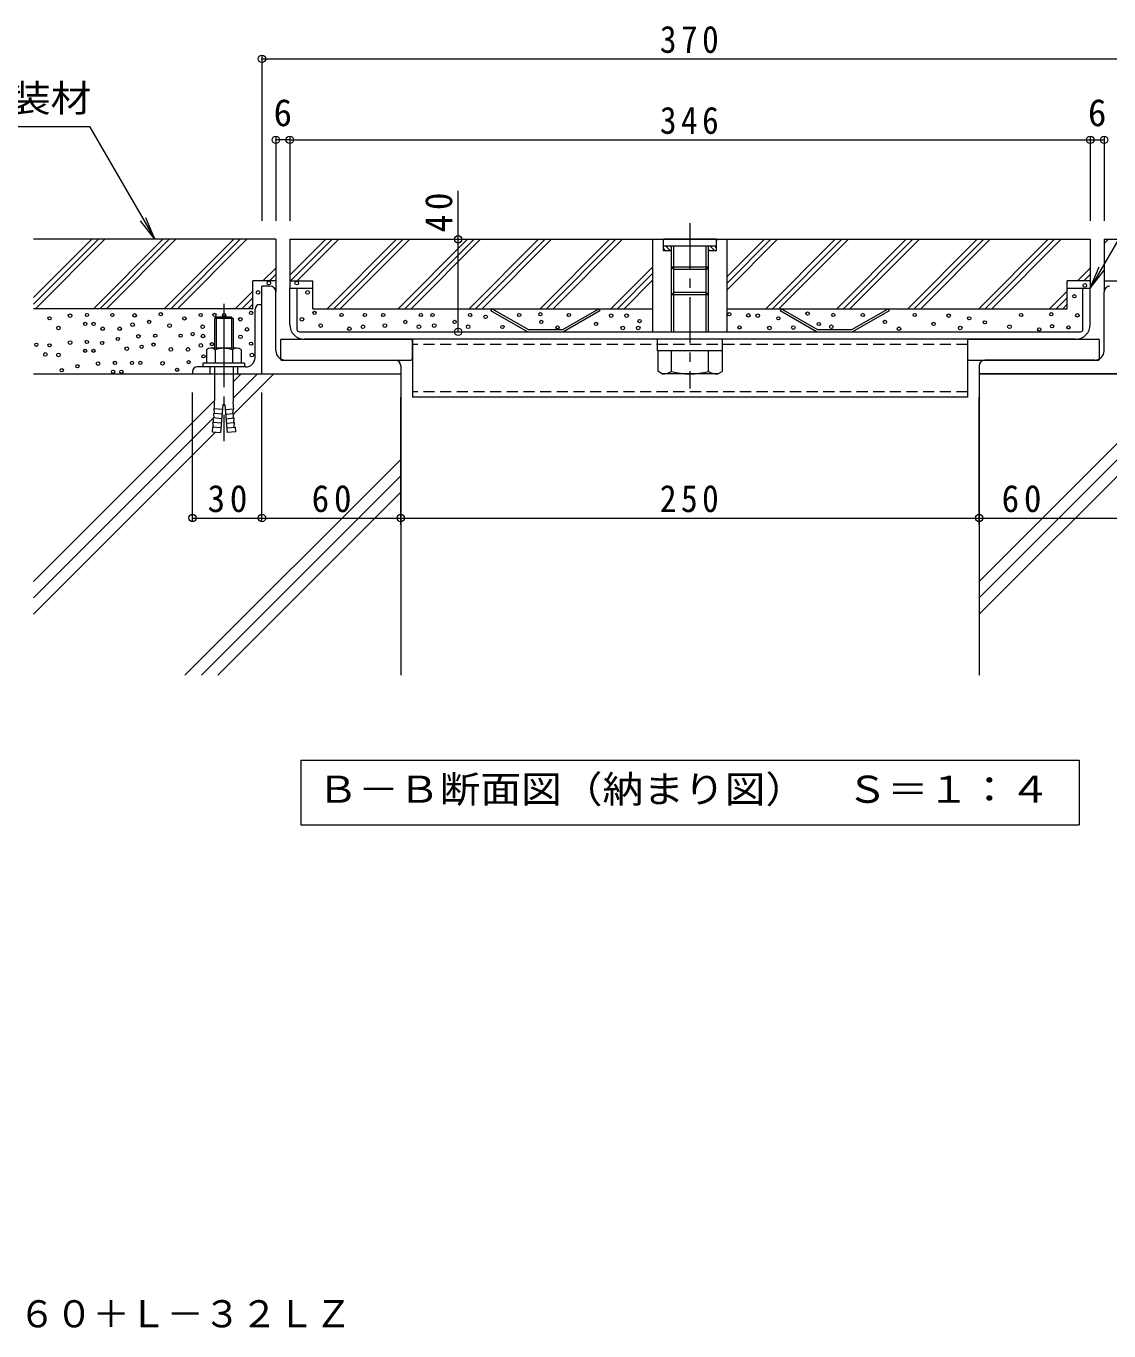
# Model space of a CAD drawing. Units: millimetres at full size, sheet at 1:4; some dimension numbers follow another scale. Extents: x -1026 to 1093, y -781 to 522.
# Drawn here: x 351 to 819, y -781 to -217 of the extents above; entities that cross this region are included whole.
import ezdxf
from ezdxf.enums import TextEntityAlignment as Align

# ---------------------------------------------------------------- set-up
doc = ezdxf.new("R2010")
doc.units = ezdxf.units.MM
doc.header["$LTSCALE"] = 4
doc.header["$PDMODE"] = 32
doc.header["$PDSIZE"] = 3.2
for name, pattern in [('CHAIN1', [8, 5, -1, 1, -1]), ('CHAIN2', [12, 9, -1, 1, -1]), ('DASHED1', [1.8, 1.2, -0.6])]:
    doc.linetypes.add(name, pattern=pattern)
for name, color, linetype, lineweight in [('4-0_通り芯', 7, 'Continuous', 18), ('4-1_躯体', 2, 'Continuous', 18), ('4-2_仕上', 3, 'Continuous', 18), ('4-3_寸法', 4, 'Continuous', 18), ('4-4_文字', 7, 'Continuous', 18), ('4-5_建具', 7, 'Continuous', 18), ('4-6_間仕切', 6, 'Continuous', 18), ('4-7_木断面', 5, 'Continuous', 9), ('4-8_ハッチ', 5, 'Continuous', 9), ('4-9_記号', 134, 'Continuous', 9), ('4-A_インテリア', 3, 'Continuous', 18), ('4-F_断熱材', 2, 'Continuous', 18)]:
    doc.layers.add(name, color=color, linetype=linetype, lineweight=lineweight)
doc.layers.add('F-5_F-5ﾚｲﾔ', color=2, linetype='Continuous')
doc.styles.add('ＭＳ ゴシック', font='')
doc.styles.get('ＭＳ ゴシック').set_extended_font_data('MS Gothic')

msp = doc.modelspace()

# ---------------------------------------------------------------- linework, layer by layer
at = {"layer": '4-0_通り芯'}
for p, q in [((451.177, -367.189), (440.657, -377.708)), ((444.106, -367.189), (440.657, -370.637)), ((458.268, -367.189), (440.967, -384.489)), ((763.157, -367.189), (763.157, -497.479)), ((763.157, -367.189), (921.899, -367.189)), ((432.657, -378.657), (354.415, -456.899)), ((432.502, -385.883), (354.415, -463.97)), ((835.37, -384.687), (763.157, -456.899)), ((433.098, -392.358), (354.415, -471.041)), ((834.876, -392.251), (763.157, -463.97)), ((841.708, -392.49), (763.157, -471.041)), ((513.157, -404.223), (419.901, -497.479)), ((513.157, -411.294), (426.972, -497.479)), ((513.157, -418.365), (434.043, -497.479))]:
    msp.add_line(p, q, dxfattribs=at)
msp.add_lwpolyline([(354.415, -367.189), (513.157, -367.189), (513.157, -497.479)], dxfattribs=at)
at = {"layer": '4-1_躯体'}
for p, q in [((567.888, -348.988), (552.069, -339.855)), ((552.569, -338.989), (552.082, -339.832)), ((568.156, -347.988), (552.569, -338.989)), ((583.158, -347.988), (598.746, -338.989)), ((599.246, -339.855), (583.426, -348.988)), ((598.746, -338.989), (599.246, -339.855)), ((692.888, -348.988), (677.069, -339.855)), ((677.569, -338.989), (677.082, -339.832)), ((693.156, -347.988), (677.569, -338.989)), ((724.246, -339.855), (708.426, -348.988)), ((723.746, -338.989), (724.246, -339.855)), ((568.156, -347.988), (583.158, -347.988))]:
    msp.add_line(p, q, dxfattribs=at)
msp.add_lwpolyline([(693.156, -347.988), (708.158, -347.988), (723.746, -338.989)], dxfattribs=at)
at = {"layer": '4-2_仕上'}
for p, q in [((465.168, -345.788), (465.168, -330.188)), ((465.168, -330.188), (475.168, -330.188)), ((468.368, -347.988), (468.368, -330.188)), ((801.167, -330.188), (811.167, -330.188)), ((807.967, -347.988), (807.967, -330.188)), ((811.167, -345.788), (811.167, -330.188)), ((469.368, -348.988), (806.967, -348.988)), ((804.767, -352.188), (471.568, -352.188))]:
    msp.add_line(p, q, dxfattribs=at)
for centre, radius, start, end in [((471.568, -345.788), 6.4, 180, 270), ((469.368, -347.988), 1, 180, 270), ((804.767, -345.788), 6.4, 270, 0), ((806.967, -347.988), 1, 270, 0)]:
    msp.add_arc(centre, radius, start, end, dxfattribs=at)
at = {"layer": '4-3_寸法'}
for p, q in [((456.657, -329.189), (453.157, -329.189)), ((453.157, -367.189), (453.157, -329.189)), ((459.157, -357.189), (459.157, -331.689)), ((817.157, -357.189), (817.157, -331.689)), ((463.158, -361.189), (510.658, -361.189)), ((513.157, -363.689), (513.157, -367.189)), ((763.157, -363.689), (763.157, -367.189)), ((813.157, -361.189), (765.657, -361.189)), ((453.157, -367.189), (513.157, -367.189)), ((823.157, -367.189), (763.157, -367.189))]:
    msp.add_line(p, q, dxfattribs=at)
for centre, radius, start, end in [((456.657, -331.689), 2.5, 0, 90), ((819.657, -331.689), 2.5, 90, 180), ((463.158, -357.189), 4, 180, 270), ((813.157, -357.189), 4, 270, 0), ((510.658, -363.689), 2.5, 0, 90), ((765.657, -363.689), 2.5, 90, 180)]:
    msp.add_arc(centre, radius, start, end, dxfattribs=at)
at = {"layer": '4-4_文字'}
for p, q in [((453.157, -229.788), (453.157, -300.988)), ((453.157, -230.988), (823.157, -230.988)), ((459.178, -264.788), (459.178, -300.988)), ((465.168, -264.788), (465.168, -300.988)), ((811.167, -264.788), (811.167, -300.988)), ((817.157, -264.788), (817.157, -300.988)), ((465.168, -265.988), (459.178, -265.988)), ((465.168, -265.988), (811.167, -265.988)), ((811.167, -265.988), (817.157, -265.988)), ((537.966, -308.988), (537.966, -288.087)), ((537.966, -348.988), (537.966, -308.988)), ((423.157, -430.71), (423.157, -375.189)), ((453.157, -430.71), (453.157, -375.189)), ((513.157, -432.253), (513.157, -377.189)), ((763.157, -432.253), (763.157, -377.189)), ((423.157, -429.51), (453.157, -429.51)), ((453.157, -429.51), (513.157, -429.51)), ((513.157, -429.51), (763.157, -429.51)), ((763.157, -429.51), (823.157, -429.51))]:
    msp.add_line(p, q, dxfattribs=at)
for p in [(453.157, -230.988), (459.178, -265.988), (465.168, -265.988), (811.167, -265.988), (817.157, -265.988), (537.966, -308.988), (537.966, -348.988), (423.157, -429.51), (453.157, -429.51), (513.157, -429.51), (763.157, -429.51)]:
    msp.add_point(p, dxfattribs=at)
at = {"layer": '4-5_建具'}
for p, q in [((864.432, -237.931), (811.167, -330.188)), ((326.619, -260.166), (378.619, -260.166)), ((378.619, -260.166), (406.807, -308.988)), ((406.807, -308.988), (400.719, -301.055)), ((406.807, -308.988), (402.98, -299.75)), ((811.167, -330.188), (814.994, -320.949)), ((811.167, -330.188), (817.255, -322.255)), ((469.957, -534.141), (806.357, -534.141)), ((469.957, -534.141), (469.957, -562.141)), ((806.357, -534.141), (806.357, -562.141)), ((469.957, -562.141), (806.357, -562.141))]:
    msp.add_line(p, q, dxfattribs=at)
at = {"layer": '4-6_間仕切', "linetype": 'CHAIN1'}
msp.add_line((638.157, -301.965), (638.157, -373.483), dxfattribs=at)
at = {"layer": '4-6_間仕切'}
for p, q in [((622.157, -308.989), (626.657, -308.989)), ((622.157, -348.989), (622.157, -308.989)), ((626.657, -309.489), (626.157, -308.989)), ((649.657, -308.989), (626.657, -308.989)), ((650.157, -308.989), (649.657, -309.489)), ((649.657, -313.989), (649.657, -308.989)), ((649.657, -308.989), (654.157, -308.989)), ((654.157, -348.989), (654.157, -308.989)), ((649.657, -311.989), (626.657, -311.989)), ((627.637, -313.989), (626.657, -313.009)), ((629.758, -313.989), (627.758, -311.989)), ((630.158, -312.267), (629.88, -311.989)), ((630.158, -348.988), (630.158, -311.989)), ((631.157, -348.988), (631.157, -311.989)), ((645.157, -348.988), (645.157, -311.989)), ((646.157, -317.233), (646.157, -311.989)), ((646.729, -313.989), (646.157, -313.417)), ((649.657, -313.989), (646.157, -313.989)), ((648.85, -313.989), (646.85, -311.989)), ((649.657, -312.675), (648.972, -311.989)), ((646.157, -320.989), (630.158, -320.989)), ((631.157, -321.989), (630.158, -320.989)), ((646.157, -320.935), (645.157, -321.989)), ((646.157, -348.988), (646.157, -317.233)), ((645.157, -321.989), (631.157, -321.989)), ((631.157, -331.989), (630.158, -332.989)), ((645.157, -331.989), (631.157, -331.989)), ((646.157, -332.989), (645.157, -331.989)), ((646.157, -332.989), (630.158, -332.989)), ((624.157, -357.189), (624.157, -352.189)), ((652.158, -357.189), (652.158, -352.189)), ((652.158, -357.189), (624.157, -357.189)), ((624.257, -357.189), (624.257, -366.063)), ((630.158, -366.092), (630.158, -357.189)), ((646.157, -366.092), (646.157, -357.189)), ((652.057, -357.189), (652.057, -366.092)), ((626.166, -367.165), (624.257, -366.063)), ((650.157, -367.189), (652.057, -366.092)), ((650.157, -367.189), (626.207, -367.189))]:
    msp.add_line(p, q, dxfattribs=at)
msp.add_lwpolyline([(630.158, -313.989), (626.657, -313.989), (626.657, -308.989)], dxfattribs=at)
for centre, radius, start, end in [((626.415, -360.288), 6.906, 267.86055, 302.81094), ((638.157, -337.469), 29.72, 254.38446, 285.61554), ((649.9, -360.288), 6.906, 237.18906, 272.13945)]:
    msp.add_arc(centre, radius, start, end, dxfattribs=at)
at = {"layer": '4-7_木断面'}
for p, q in [((459.178, -308.988), (354.435, -308.988)), ((354.435, -334.193), (379.641, -308.988)), ((354.435, -337.022), (382.469, -308.988)), ((355.297, -338.988), (385.298, -308.988)), ((380.297, -338.988), (410.298, -308.988)), ((383.126, -338.988), (413.126, -308.988)), ((385.954, -338.988), (415.955, -308.988)), ((410.954, -338.988), (440.955, -308.988)), ((413.783, -338.988), (443.783, -308.988)), ((416.611, -338.988), (446.611, -308.988)), ((465.168, -308.988), (465.168, -330.188)), ((465.168, -308.988), (811.167, -308.988)), ((465.168, -324.539), (480.718, -308.988)), ((465.546, -326.988), (483.547, -308.988)), ((468.375, -326.988), (486.375, -308.988)), ((481.375, -338.988), (511.375, -308.988)), ((484.203, -338.988), (514.204, -308.988)), ((487.032, -338.988), (517.032, -308.988)), ((512.032, -338.988), (542.032, -308.988)), ((514.86, -338.988), (544.861, -308.988)), ((517.689, -338.988), (547.689, -308.988)), ((542.689, -338.988), (572.689, -308.988)), ((545.517, -338.988), (575.517, -308.988)), ((548.345, -338.988), (578.346, -308.988)), ((573.345, -338.988), (603.346, -308.988)), ((576.174, -338.988), (606.174, -308.988)), ((579.002, -338.988), (609.003, -308.988)), ((649.511, -308.989), (649.512, -308.988)), ((654.157, -325.147), (670.317, -308.988)), ((654.157, -330.804), (675.974, -308.988)), ((654.157, -327.976), (673.145, -308.988)), ((670.973, -338.988), (700.974, -308.988)), ((673.802, -338.988), (703.802, -308.988)), ((676.63, -338.988), (706.63, -308.988)), ((701.63, -338.988), (731.63, -308.988)), ((704.458, -338.988), (734.459, -308.988)), ((707.287, -338.988), (737.287, -308.988)), ((732.287, -338.988), (762.287, -308.988)), ((735.115, -338.988), (765.116, -308.988)), ((737.944, -338.988), (767.944, -308.988)), ((762.944, -338.988), (792.944, -308.988)), ((765.772, -338.988), (795.773, -308.988)), ((768.601, -338.988), (798.601, -308.988)), ((811.167, -308.988), (811.167, -326.989)), ((817.157, -308.988), (921.899, -308.988)), ((817.157, -310.853), (819.021, -308.988)), ((453.611, -326.988), (459.177, -321.422)), ((604.002, -338.988), (622.157, -320.834)), ((805.6, -326.989), (811.167, -321.422)), ((449.177, -338.988), (449.177, -326.988)), ((456.439, -326.988), (459.177, -324.25)), ((459.177, -326.988), (459.177, -331.689)), ((465.168, -326.988), (475.168, -326.988)), ((475.168, -338.988), (475.168, -326.988)), ((606.831, -338.988), (622.157, -323.662)), ((609.659, -338.988), (622.157, -326.49)), ((801.167, -338.988), (801.167, -326.989)), ((808.429, -326.989), (811.167, -324.25)), ((811.167, -326.989), (811.167, -330.188)), ((817.157, -326.988), (817.157, -331.689)), ((441.611, -338.988), (449.178, -331.422)), ((793.601, -338.988), (801.167, -331.422)), ((444.439, -338.988), (449.178, -334.25)), ((447.268, -338.988), (449.178, -337.078)), ((796.429, -338.988), (801.167, -334.25)), ((799.257, -338.988), (801.167, -337.079)), ((449.177, -338.988), (354.435, -338.988)), ((475.168, -338.988), (622.157, -338.988)), ((654.157, -338.988), (801.167, -338.988))]:
    msp.add_line(p, q, dxfattribs=at)
for points in [[(459.178, -308.988), (459.177, -326.988), (449.177, -326.988)], [(817.157, -308.988), (817.157, -326.988), (827.157, -326.988)], [(811.167, -326.989), (805.013, -326.989), (801.167, -326.989)]]:
    msp.add_lwpolyline(points, dxfattribs=at)
for centre, radius in [((456.149, -327.94), 0.781), ((468.196, -327.94), 0.781), ((451.459, -331.97), 0.781), ((472.887, -331.97), 0.781), ((808.822, -328.931), 0.781), ((804.286, -333.592), 0.698), ((361.355, -343.158), 0.698), ((370.244, -341.988), 0.781), ((377.537, -341.722), 0.698), ((388.516, -341.722), 0.698), ((398.156, -341.881), 0.781), ((404.405, -344.712), 0.698), ((409.417, -341.406), 0.698), ((419.648, -343.205), 0.698), ((426.678, -341.722), 0.698), ((432.654, -341.697), 0.698), ((436.785, -341.722), 0.698), ((443.795, -343.573), 0.781), ((448.464, -340.803), 0.698), ((470.443, -343.573), 0.781), ((475.881, -340.803), 0.698), ((487.56, -341.722), 0.698), ((497.667, -341.722), 0.698), ((505.594, -341.722), 0.698), ((515.142, -344.712), 0.698), ((521.83, -341.722), 0.698), ((526.888, -341.722), 0.698), ((536.437, -344.712), 0.698), ((543.124, -341.722), 0.698), ((549.846, -342.516), 0.781), ((564.352, -341.722), 0.698), ((573.472, -341.406), 0.698), ((573.9, -344.712), 0.698), ((585.83, -341.722), 0.698), ((604.102, -341.988), 0.781), ((610.755, -341.988), 0.781), ((616.353, -344.364), 0.698), ((655.136, -341.406), 0.698), ((663.396, -341.881), 0.781), ((667.464, -341.988), 0.781), ((676.353, -343.158), 0.698), ((688.961, -341.116), 0.698), ((700.112, -341.722), 0.698), ((712.836, -341.722), 0.698), ((722.384, -344.712), 0.698), ((735.278, -341.722), 0.698), ((749.951, -341.988), 0.781), ((758.839, -343.158), 0.698), ((781.251, -341.722), 0.698), ((794.332, -341.406), 0.698), ((805.593, -341.881), 0.781), ((365.224, -347.328), 0.781), ((376.775, -345.553), 0.698), ((380.375, -345.553), 0.698), ((384.299, -347.652), 0.781), ((391.679, -347.652), 0.781), ((397.23, -345.924), 0.781), ((413.234, -346.293), 0.781), ((423.229, -349.991), 0.698), ((427.525, -346.794), 0.781), ((446.701, -347.925), 0.781), ((478.522, -346.308), 0.781), ((490.905, -347.652), 0.781), ((496.82, -346.794), 0.781), ((506.313, -346.293), 0.781), ((520.983, -346.794), 0.781), ((527.608, -346.293), 0.781), ((542.277, -346.794), 0.781), ((557.098, -346.9), 0.698), ((580.888, -347.085), 0.698), ((597.57, -345.553), 0.698), ((609.121, -347.328), 0.781), ((615.775, -347.328), 0.781), ((659.55, -347.085), 0.698), ((672.484, -347.328), 0.781), ((682.82, -347.17), 0.781), ((693.801, -345.627), 0.698), ((699.264, -346.794), 0.781), ((728.516, -347.652), 0.781), ((743.419, -345.553), 0.698), ((754.971, -347.328), 0.781), ((765.64, -344.882), 0.698), ((776.223, -346.794), 0.781), ((789.105, -347.947), 0.698), ((794.673, -346.598), 0.698), ((801.748, -347.085), 0.698), ((355.664, -354.595), 0.698), ((361.341, -354.822), 0.698), ((370.229, -353.652), 0.781), ((377.523, -353.385), 0.698), ((384.064, -353.821), 0.698), ((390.864, -352.097), 0.698), ((399.753, -350.926), 0.781), ((401.175, -355.457), 0.698), ((406.285, -354.491), 0.698), ((407.047, -350.66), 0.698), ((418.025, -350.66), 0.698), ((426.739, -354.862), 0.781), ((427.665, -350.82), 0.781), ((431.523, -354.326), 0.698), ((443.892, -351.172), 0.781), ((448.487, -354.138), 0.698), ((359.533, -358.765), 0.781), ((365.21, -358.991), 0.781), ((376.761, -357.216), 0.698), ((380.36, -357.216), 0.698), ((394.733, -356.266), 0.781), ((413.809, -356.591), 0.781), ((421.188, -356.591), 0.781), ((427.941, -359.604), 0.698), ((448.807, -359.07), 0.781), ((366.621, -365.601), 0.698), ((373.421, -363.877), 0.698), ((382.309, -362.706), 0.781), ((388.841, -366.271), 0.698), ((389.603, -362.44), 0.698), ((392.44, -366.271), 0.698), ((396.982, -362.44), 0.698), ((400.581, -362.44), 0.698), ((410.221, -362.6), 0.781), ((416.471, -365.43), 0.698), ((421.483, -362.124), 0.698)]:
    msp.add_circle(centre, radius, dxfattribs=at)
at = {"layer": '4-8_ハッチ'}
for p, q in [((518.157, -352.189), (518.157, -377.189)), ((758.157, -352.189), (758.157, -377.189)), ((758.157, -377.189), (518.157, -377.189))]:
    msp.add_line(p, q, dxfattribs=at)
at = {"layer": '4-8_ハッチ', "linetype": 'DASHED1'}
for p, q in [((758.157, -354.488), (518.157, -354.488)), ((758.157, -374.888), (518.157, -374.888))]:
    msp.add_line(p, q, dxfattribs=at)
at = {"layer": '4-9_記号'}
for p, q in [((461.157, -352.689), (461.157, -360.689)), ((461.657, -352.189), (517.657, -352.189)), ((518.157, -360.689), (518.157, -352.689)), ((758.157, -352.689), (758.157, -360.689)), ((758.657, -352.189), (814.657, -352.189)), ((815.157, -360.689), (815.157, -352.689)), ((461.657, -361.189), (517.657, -361.189)), ((758.657, -361.189), (814.657, -361.189))]:
    msp.add_line(p, q, dxfattribs=at)
for centre, start, end in [((461.657, -352.689), 90, 180), ((517.657, -352.689), 0, 90), ((758.657, -352.689), 90, 180), ((814.657, -352.689), 0, 90), ((461.657, -360.689), 180, 270), ((517.657, -360.689), 270, 0), ((758.657, -360.689), 180, 270), ((814.657, -360.689), 270, 0)]:
    msp.add_arc(centre, 0.5, start, end, dxfattribs=at)
at = {"layer": '4-A_インテリア'}
for p, q in [((452.157, -337.189), (453.157, -337.189)), ((453.157, -367.189), (453.157, -337.189)), ((450.157, -360.189), (450.157, -339.189)), ((423.157, -366.189), (423.157, -367.189)), ((446.157, -364.189), (425.157, -364.189)), ((423.157, -367.189), (453.157, -367.189))]:
    msp.add_line(p, q, dxfattribs=at)
at = {"layer": '4-A_インテリア', "linetype": 'DASHED1'}
for p, q in [((430.657, -364.189), (430.657, -367.189)), ((442.657, -364.189), (442.657, -367.189))]:
    msp.add_line(p, q, dxfattribs=at)
at = {"layer": '4-A_インテリア', "linetype": 'CHAIN2'}
msp.add_line((436.657, -362.189), (436.657, -369.002), dxfattribs=at)
at = {"layer": '4-A_インテリア'}
for centre, radius, start, end in [((452.157, -339.189), 2, 90, 180), ((446.157, -360.189), 4, 270, 0), ((425.157, -366.189), 2, 90, 180)]:
    msp.add_arc(centre, radius, start, end, dxfattribs=at)
at = {"layer": '4-F_断熱材', "linetype": 'CHAIN2'}
msp.add_line((436.657, -336.902), (436.657, -396.32), dxfattribs=at)
at = {"layer": '4-F_断熱材'}
for p, q in [((433.334, -342.589), (432.657, -343.265)), ((439.981, -342.589), (433.334, -342.589)), ((433.334, -342.589), (433.334, -356.089)), ((439.981, -342.589), (440.657, -343.265)), ((439.981, -342.589), (439.981, -356.089)), ((440.657, -343.265), (440.657, -356.089)), ((429.157, -356.81), (429.157, -362.589)), ((442.281, -356.089), (431.034, -356.089)), ((432.91, -356.81), (432.91, -362.589)), ((440.405, -356.81), (440.405, -362.589)), ((444.157, -356.81), (444.157, -362.589)), ((427.657, -362.589), (427.657, -364.189)), ((445.657, -362.589), (427.657, -362.589)), ((445.657, -364.189), (427.657, -364.189)), ((432.657, -364.189), (432.657, -378.806)), ((440.657, -364.189), (440.657, -378.806)), ((445.657, -362.589), (445.657, -364.189)), ((436.083, -382.581), (432.497, -382.267)), ((432.721, -384.294), (432.497, -382.267)), ((436.257, -380.589), (435.211, -392.543)), ((437.057, -380.589), (436.257, -380.589)), ((437.057, -380.589), (438.103, -392.543)), ((437.232, -382.581), (440.818, -382.267)), ((440.594, -384.294), (440.818, -382.267)), ((435.56, -388.558), (431.974, -388.244)), ((432.198, -390.272), (431.974, -388.244)), ((435.734, -386.566), (432.148, -386.252)), ((432.372, -388.279), (432.148, -386.252)), ((435.909, -384.573), (432.322, -384.26)), ((432.547, -386.287), (432.322, -384.26)), ((437.406, -384.573), (440.992, -384.26)), ((437.58, -386.566), (441.167, -386.252)), ((437.755, -388.558), (441.341, -388.244)), ((440.768, -386.287), (440.992, -384.26)), ((440.942, -388.279), (441.167, -386.252)), ((441.117, -390.272), (441.341, -388.244)), ((431.799, -390.237), (431.625, -392.229)), ((431.625, -392.229), (435.211, -392.543)), ((435.386, -390.55), (431.799, -390.237)), ((437.929, -390.55), (441.515, -390.237)), ((441.689, -392.229), (438.103, -392.543)), ((441.515, -390.237), (441.689, -392.229))]:
    msp.add_line(p, q, dxfattribs=at)
msp.add_lwpolyline([(440.657, -343.265), (432.657, -343.265), (432.657, -356.089)], dxfattribs=at)
for centre, radius, start, end in [((431.034, -358.889), 2.8, 47.92572, 132.07428), ((436.657, -366.178), 10.089, 68.19786, 111.80214), ((442.281, -358.889), 2.8, 47.92537, 132.07443), ((410.473, -379.511), 22.195, 352.86598, 1.81982), ((462.841, -379.511), 22.195, 178.18018, 187.13402)]:
    msp.add_arc(centre, radius, start, end, dxfattribs=at)

# ---------------------------------------------------------------- texts
at = {"layer": '4-4_文字', "color": 2, "style": 'ＭＳ ゴシック'}
for p in [(458.173, -263.588), (810.162, -263.588)]:
    msp.add_text('6', height=11.73, dxfattribs=at).set_placement(p, align=Align.BOTTOM_LEFT)
at = {"layer": '4-4_文字', "color": 2, "char_height": 11.73, "attachment_point": 7, "style": 'ＭＳ ゴシック'}
for s, insert in [('\\T1.27;\\W0.9;370', (625.157, -228.588)), ('\\T1.27;\\W0.9;346', (625.167, -263.588)), ('\\T1.27;\\W0.95;30', (429.657, -427.11)), ('\\T1.27;\\W0.95;60', (474.657, -427.11)), ('\\T1.27;\\W0.9;250', (625.157, -427.11)), ('\\T1.27;\\W0.95;60', (772.856, -427.11))]:
    msp.add_mtext(s, dxfattribs=dict(at, insert=insert))
at = {"layer": '4-4_文字', "color": 2, "insert": (535.566, -305.993), "char_height": 11.73, "attachment_point": 7, "rotation": 90, "style": 'ＭＳ ゴシック'}
msp.add_mtext('\\T1.27;\\W0.95;40', dxfattribs=at)
at = {"layer": '4-5_建具', "color": 2, "style": 'ＭＳ ゴシック', "width": 1.1}
for s, p in [('舗装材', (326.619, -257.366)), ('Ｂ－Ｂ断面図（納まり図）\u3000Ｓ＝１：４', (477.157, -556.141))]:
    msp.add_text(s, height=11.73, dxfattribs=at).set_placement(p, align=Align.BOTTOM_LEFT)
at = {"layer": 'F-5_F-5ﾚｲﾔ', "style": 'ＭＳ ゴシック'}
msp.add_text('カラー舗装用みぞ蓋\u3000石貼用（石貼高さ４０ｍｍ）側溝用\u3000ＳＰＬＴ－Ｍ－３５６０＋Ｌ－３２ＬＺ', height=11.73, dxfattribs=at).set_placement((-228.042, -782.945), align=Align.BOTTOM_LEFT)

doc.saveas('drawing.dxf')
